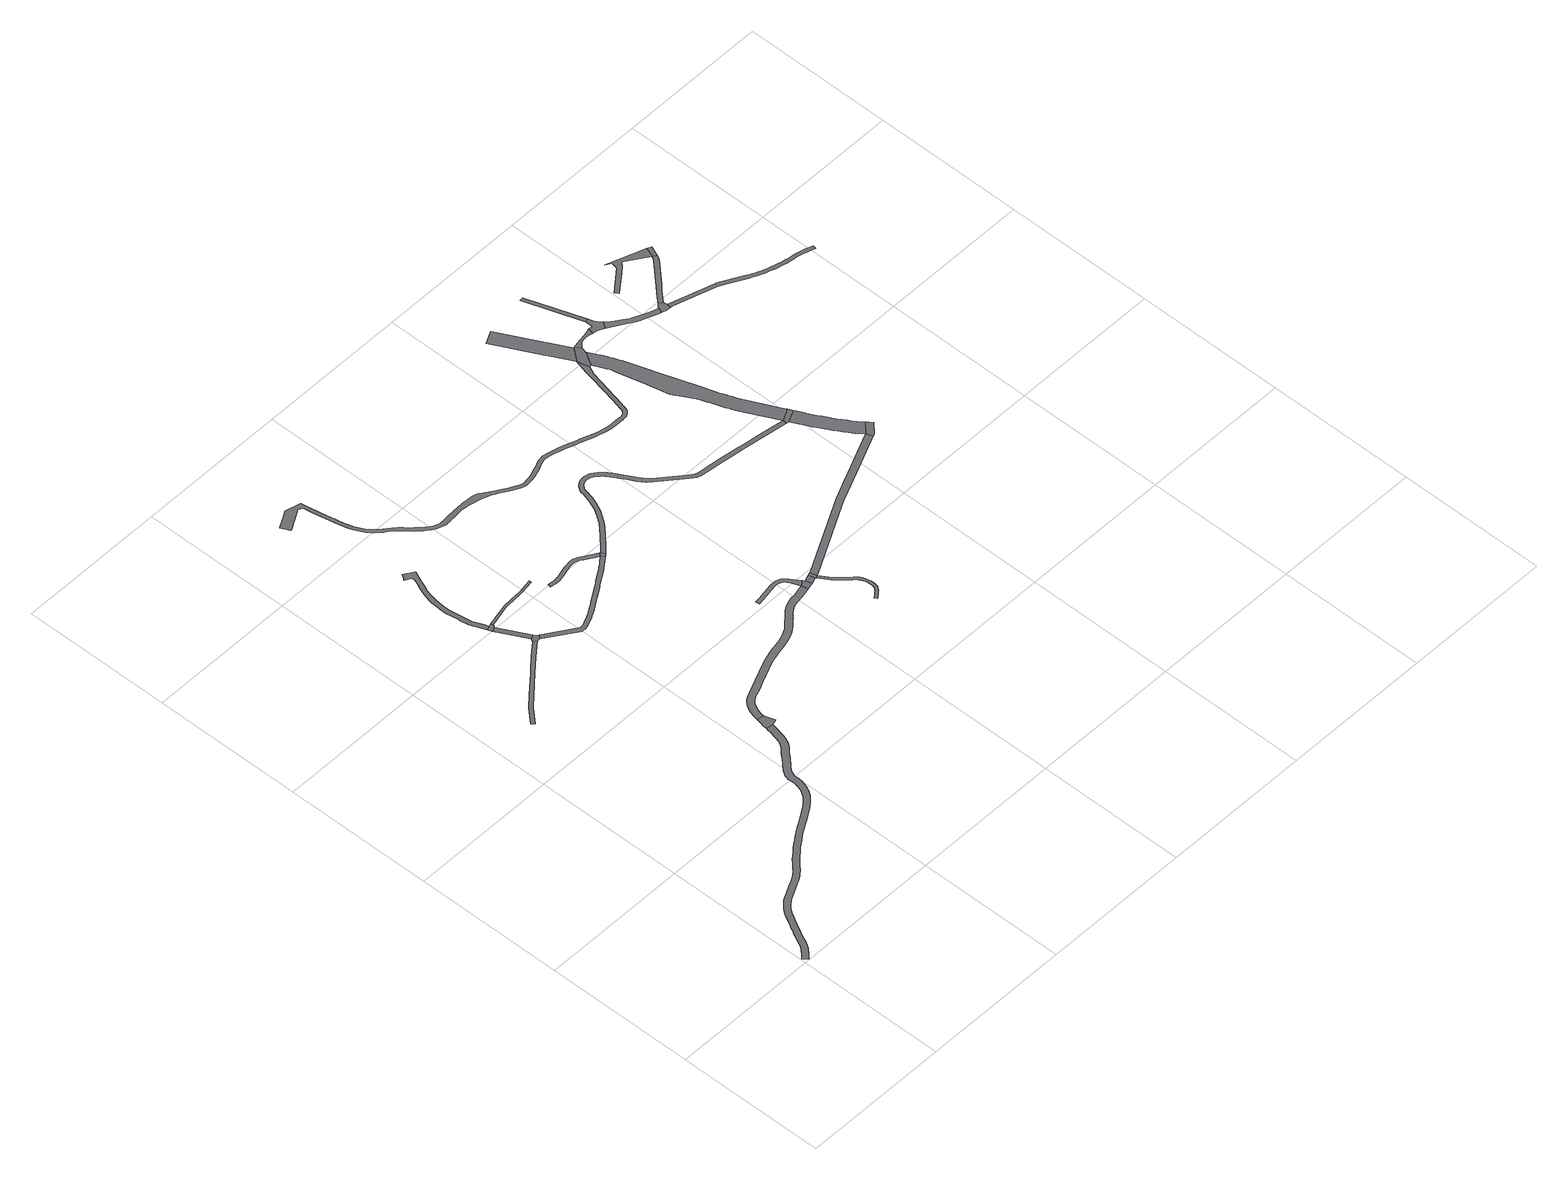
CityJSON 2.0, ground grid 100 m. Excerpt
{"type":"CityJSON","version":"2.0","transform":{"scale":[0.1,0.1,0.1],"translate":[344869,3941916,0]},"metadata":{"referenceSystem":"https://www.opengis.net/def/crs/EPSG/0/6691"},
"CityObjects":{
"road1":{"type":"Road","attributes":{"RoadStructureAttribute.sectionType":"1"},"geometry":[{"type":"MultiSurface","lod":"1","boundaries":[[[0,1,2,3,4,5,6,7,8,9,10,11,12,13,14,15,16,17,18,19,20,21,22,23,24,25,26,27,28,29,30,31,32,33,34,35,36,37,38,39,40,41,42,43,44,45,46,47,48,49,50,51,52,53,54,55,56,57,58,59,60,61,62,63,64,65,66,67,68,69,70,71,72,73,74,75,76,77,78,79,80,81,82,83,84,85,86,87,88,89,90,91,92,93,94,95,96,97,98,99,100,101,102,103,104,105,106,107,108,109,110,111,112,113,114,115,116,117,118,119,120,121,122,123,124,125,126,127,128,129,130,131,132,133,134,135,136,137,138,139,140,141,142,143,144,145,146,147,148,149,150,151,152,153,154,155,156,157,158,159,160,161,162,163,164,165,166,167,168,169,170,171,172,173,174,175,176,177,178,179,180,181,182,183,184,185,186,187,188,189,190,191,192,193,194,195,196,197,198,199,200,201,202,203,204,205,206,207,208,209]]]}]},
"road2":{"type":"Road","attributes":{"RoadStructureAttribute.sectionType":"1"},"geometry":[{"type":"MultiSurface","lod":"1","boundaries":[[[210,211,212,213,214,215,216,217,218,219,220,221,222,223]]]}]},
"road3":{"type":"Road","geometry":[{"type":"MultiSurface","lod":"1","boundaries":[[[224,225,226,227,228,229,230,231]]]}]},
"road4":{"type":"Road","attributes":{"RoadStructureAttribute.sectionType":"1"},"geometry":[{"type":"MultiSurface","lod":"1","boundaries":[[[225,224,232,233,234]]]}]},
"road5":{"type":"Road","geometry":[{"type":"MultiSurface","lod":"1","boundaries":[[[235,236,237,238,0,209,239]]]}]},
"road6":{"type":"Road","geometry":[{"type":"MultiSurface","lod":"1","boundaries":[[[222,240,241,242,234,233,223]]]}]},
"road7":{"type":"Road","attributes":{"RoadStructureAttribute.sectionType":"1"},"geometry":[{"type":"MultiSurface","lod":"1","boundaries":[[[230,243,244,245,246,247,248,249,250,251,252,253,254,255,256,257,258,259,260,261,262,263,264,265,266,267,268,269,270,271,272,231]]]}]},
"road8":{"type":"Road","attributes":{"RoadStructureAttribute.sectionType":"1"},"geometry":[{"type":"MultiSurface","lod":"1","boundaries":[[[227,273,274,275,276,277,278,279,280,281,282,283,284,228]]]}]},
"road9":{"type":"Road","attributes":{"RoadStructureAttribute.sectionType":"1"},"geometry":[{"type":"MultiSurface","lod":"1","boundaries":[[[285,286,287,288,289,290,291,292,293,294,295,296,297,298,299,300,301,302,303,304,305,306,307,308,309,310,311,312,313,314,315,316,317,318,319,320,321,322,323,324,325,326,327,328,329,330,331,332,333,241,240,334,335,336,337,338,339,340,341,342,343,344,345,346,347,348,349,350,351,352,353,354,355,356,357,358,359,360,361,362,363,364,365,366,367,368,369,370,371,372,373,374,375,376,377,378,379,380,381,382,383,384,385,386]]]}]},
"road10":{"type":"Road","attributes":{"RoadStructureAttribute.sectionType":"1"},"geometry":[{"type":"MultiSurface","lod":"1","boundaries":[[[387,388,389,390,391,392,393,394,395,396,397,398,399,400,401,402,403,404,405,406,407,408,409,410,411,412,413,414,415,416,417,418,419,420,421,422,423,424,425,426,427,428,429,430,431,432,433,434,435,436,236,235,437,438,439,440,441,442,443,444,445,446,447,448,449,450,451,452,453,454,455,456,457,458,459,460,461,462,463,464,465,466,467,468,469,470,471,472,473,474,475,476,477,478,479,480,481,482,483,484,485]]]}]},
"road11":{"type":"Road","attributes":{"RoadStructureAttribute.sectionType":"1"},"geometry":[{"type":"MultiSurface","lod":"1","boundaries":[[[486,487,488,489,490,491,492,493,494,495,496,497,498,499,500,501,502,503,504,505,506,507,508,509,510,511,512,513,514,515,516,517,386,518]]]}]},
"road12":{"type":"Road","geometry":[{"type":"MultiSurface","lod":"1","boundaries":[[[518,386,385,519,520,521]]]}]},
"road13":{"type":"Road","attributes":{"RoadStructureAttribute.sectionType":"1"},"geometry":[{"type":"MultiSurface","lod":"1","boundaries":[[[522,523,524,525,526,527,528,529,530,531,532,533,534,535,536,537,538,539,540,541,542,543,544,545,546,547,548,549,550,551,552,553,554,555,556,557,558,559,560,561,562,563,564,485]]]}]},
"road14":{"type":"Road","attributes":{"RoadStructureAttribute.sectionType":"1"},"geometry":[{"type":"MultiSurface","lod":"1","boundaries":[[[565,566,567,568,569,570,571,572,573,574,575,576,577,578,579,580,581,582,583,584,585,586,587,588,589,590,591,592,593,594,595,596,597,598,599,600,601,602,603,604,605,606,607,608,609,610,611,612,613,614,615,616,617,618,619,620,621,622,623,624,625,626,627,628,629,630,631,632,633,634,635,636,637,638,639,640,641,642,643,644,645,646,647,648,649,650,651,652,653,654,655,656,657,658,659,660,661,662,663,664,665,666,667,668,669,670,671,672,673,674,675,676,677,678,679,680,681,682,683,684,685,686,687,688,689,690,691,692,693,694,695,696,697,698,699,700,701,702,703,704,705,706,707,708,709,710,711,712,713,714,715,716,717,718,719,720,721,722,723,724,725,726,727,728,729,730,731,732,733,734,735,736,737,738,739,740,741,742,743,744,745,746,747,748,749,750,751,752,753,754,755,756,757,758,759,760,761,762,763,764,765,766,767,768,769,770,771,772,773,774,775,776,777,778,779,780,781,782,783,784,785,786,787,788,789,790,791,792,793,794,795,796,797,798,799,800,801,802,803,804,805,806,807,808,809,810,811,812,813,814,815,816,817,818,819,820]]]}]},
"road15":{"type":"Road","geometry":[{"type":"MultiSurface","lod":"1","boundaries":[[[821,522,485,484,822,823,824]]]}]},
"road16":{"type":"Road","attributes":{"RoadStructureAttribute.sectionType":"1"},"geometry":[{"type":"MultiSurface","lod":"1","boundaries":[[[825,826,821,824]]]}]},
"road17":{"type":"Road","geometry":[{"type":"MultiSurface","lod":"1","boundaries":[[[827,828,826,825,829]]]}]},
"road18":{"type":"Road","attributes":{"RoadStructureAttribute.sectionType":"1"},"geometry":[{"type":"MultiSurface","lod":"1","boundaries":[[[829,830,831,832,833,834,835,836,837,838,839,840,841,842,843,844,845,846,847,848,849,850,851,852,853,854,855,856,857,858,859,860,861,862,863,864,865,866,867,868,869,870,871,872,873,874,875,876,877,878,879,880,881,882,883,884,885,886,887,888,889,890,891,892,893,894,895,896,897,898,899,827]]]}]},
"road19":{"type":"Road","attributes":{"RoadStructureAttribute.sectionType":"1"},"geometry":[{"type":"MultiSurface","lod":"1","boundaries":[[[520,900,901,902,903,904,905,906,907,908,909,910,911,912,913,914,915,916,917,918,919,920,921,922,923,924,925,926,927,928,929,930,931,932,933,934,935,936,937,938,939,940,941,942,943,944,945,946,947,948,949,950,951,952,953,954,955,956,957,958,959,960,961,962,963,964,965,966,967,968,969,970,971,972,973,974,975,976,977,978,979,980,981,982,983,984,985,986,987,988,989,990,991,992,993,994,995,996,997,998,999,1000,1001,1002,1003,1004,1005,1006,1007,1008,1009,1010,1011,1012,1013,1014,1015,1016,1017,1018,1019,1020,1021,1022,1023,1024,1025,1026,1027,1028,1029,1030,1031,1032,1033,1034,1035,1036,1037,1038,1039,1040,1041,1042,1043,1044,1045,1046,1047,1048,1049,1050,1051,1052,1053,1054,1055,521]]]}]},
"road20":{"type":"Road","attributes":{"RoadStructureAttribute.sectionType":"1"},"geometry":[{"type":"MultiSurface","lod":"1","boundaries":[[[1056,1057,1058,1059,1060,1061,1062,1063,1064,1065,1066,1067,1068,1069,828,827]]]}]},
"road21":{"type":"Road","attributes":{"function":"3","RoadStructureAttribute.sectionType":"1"},"geometry":[{"type":"MultiSurface","lod":"1","boundaries":[[[1070,1071,1072,1073,1074,1075,1076,1077,820]]]}]},
"road22":{"type":"Road","geometry":[{"type":"MultiSurface","lod":"1","boundaries":[[[819,1078,1079,1080,1081,1082,1083,1070,820]]]}]},
"road23":{"type":"Road","attributes":{"function":"3","RoadStructureAttribute.sectionType":"1"},"geometry":[{"type":"MultiSurface","lod":"1","boundaries":[[[1084,1085,1086,1087,1088,1089,1090,1091,1092,1093,1094,1095,1096,1097,1098,1099,1100,1101,1102,1103,1104,1105,1106,1107,1108,1109,1110,1111,1112,1113,1114,1115,1116,1117,1118,1079,1078,1119,1120,1121,1122,1123,1124,1125,1126,1127,1128,1129,1130,1131,1132,1133,1134,1135,1136,1137,1138,1139,1140,1141,1142,973]]]}]},
"road24":{"type":"Road","geometry":[{"type":"MultiSurface","lod":"1","boundaries":[[[972,1143,1144,1084,973]]]}]},
"road25":{"type":"Road","attributes":{"RoadStructureAttribute.sectionType":"1"},"geometry":[{"type":"MultiSurface","lod":"1","boundaries":[[[1083,1145,1146,1147,1148,1149,1150,1151,1152,1153,1154,1155,1156,1157,1158,1159,1160,1161,1162,1163,1164,1070]]]}]},
"road26":{"type":"Road","attributes":{"function":"3","RoadStructureAttribute.sectionType":"1"},"geometry":[{"type":"MultiSurface","lod":"1","boundaries":[[[1165,1166,1167,1168,1169,1170,1171,1172,1173,1174,1175,1176,1177,1062,1178,1179,1180,1181,1182,1183,1184,1185,1186,1187,1188,1189,1190,1191,1192,1193,1194,1144,1143]]]}]},
"road27":{"type":"Road","geometry":[{"type":"MultiSurface","lod":"1","boundaries":[[[1195,1196,1178,1062,1061,1197]]]}]},
"road28":{"type":"Road","geometry":[{"type":"MultiSurface","lod":"1","boundaries":[[[1198,1199,1200,1201,1202,1203,1204,1161,1160,1205,1206]]]}]},
"road29":{"type":"Road","attributes":{"RoadStructureAttribute.sectionType":"1"},"geometry":[{"type":"MultiSurface","lod":"1","boundaries":[[[1207,1208,1203,1202]]]}]},
"road30":{"type":"Road","attributes":{"RoadStructureAttribute.sectionType":"1"},"geometry":[{"type":"MultiSurface","lod":"1","boundaries":[[[1209,1210,1211,1212,1213,1214,1215,1216,1217,1218,1219,1220,1221,1222,1223,1224,1225,1226,1227,1228,1229,1230,1231,1232,1233,1234,1235,1236,1237,1238,1198,1206]]]}]},
"road31":{"type":"Road","geometry":[{"type":"MultiSurface","lod":"1","boundaries":[[[1239,1222,1221,1240,1241,1242,1243,1244,1245]]]}]},
"road32":{"type":"Road","attributes":{"RoadStructureAttribute.sectionType":"1"},"geometry":[{"type":"MultiSurface","lod":"1","boundaries":[[[1246,1247,1248,1249,1245,1244,1250,1251,1252,1253,1254,1255]]]}]},
"road33":{"type":"Road","attributes":{"RoadStructureAttribute.sectionType":"1"},"geometry":[{"type":"MultiSurface","lod":"1","boundaries":[[[1256,1257,1258,1259,1260,1261,1262,1263,1264,1265,1266,1267,1255]]]}]},
"road34":{"type":"Road","geometry":[{"type":"MultiSurface","lod":"1","boundaries":[[[1268,1269,1256,1255,1254]]]}]},
"road35":{"type":"Road","attributes":{"RoadStructureAttribute.sectionType":"1"},"geometry":[{"type":"MultiSurface","lod":"1","boundaries":[[[1270,1271,1272,1273,1274,1275,1276,1277,1278,1279,1280,1281,1282,1283,1284,1285,1286,1287,1288,1289,1290,1291,1292,1293,1294,1295,1296,1297,1243,1242,1298,1299,1300,1301,1302,1303,1304,1305,1306,1307,1308,1309,1310,1311,1312,1313,1314,1315,1316,1317,1318,1319,1320,1321,1322,1323,1324]]]}]}
},
"vertices":[
[1160,1362,0],[1158,1351,0],[1154,1319,0],[1147,1289,0],[1142,1270,0],[1136,1251,0],[1130,1235,0],[1124,1222,0],[1117,1212,0],[1106,1201,0],[1093,1188,0],[1091,1186,0],[1079,1173,0],[1066,1158,0],[1052,1143,0],[1042,1132,0],[1039,1128,0],[1026,1114,0],[1016,1104,0],[1005,1093,0],[992,1079,0],[980,1061,0],[973,1049,0],[968,1037,0],[964,1025,0],[961,1011,0],[960,1004,0],[962,958,0],[961,955,0],[959,941,0],[955,928,0],[951,916,0],[947,906,0],[943,896,0],[938,887,0],[932,878,0],[927,870,0],[920,862,0],[912,854,0],[904,846,0],[884,827,0],[861,811,0],[836,795,0],[810,778,0],[783,761,0],[755,745,0],[726,728,0],[696,710,0],[670,692,0],[645,674,0],[619,656,0],[595,637,0],[573,619,0],[550,602,0],[528,583,0],[507,563,0],[497,553,0],[488,543,0],[479,534,0],[472,527,0],[461,517,0],[450,508,0],[439,499,0],[427,492,0],[416,485,0],[404,478,0],[390,472,0],[375,465,0],[363,459,0],[350,452,0],[337,446,0],[324,439,0],[306,430,0],[287,419,0],[267,408,0],[248,393,0],[234,380,0],[221,367,0],[210,353,0],[199,339,0],[187,321,0],[177,303,0],[168,286,0],[159,270,0],[151,255,0],[142,240,0],[134,224,0],[125,208,0],[118,195,0],[112,183,0],[105,170,0],[99,156,0],[94,145,0],[89,135,0],[85,126,0],[81,118,0],[75,107,0],[67,97,0],[59,86,0],[50,75,0],[41,65,0],[31,55,0],[20,44,0],[9,33,0],[37,5,0],[48,16,0],[59,27,0],[70,37,0],[80,49,0],[90,61,0],[99,73,0],[108,85,0],[116,98,0],[121,108,0],[126,119,0],[130,129,0],[135,139,0],[141,152,0],[147,164,0],[154,177,0],[160,190,0],[169,205,0],[177,220,0],[186,235,0],[194,251,0],[203,267,0],[212,284,0],[221,300,0],[231,316,0],[241,328,0],[251,340,0],[262,352,0],[274,362,0],[290,374,0],[307,385,0],[325,394,0],[343,404,0],[355,410,0],[368,416,0],[381,423,0],[393,429,0],[407,436,0],[421,443,0],[435,450,0],[449,458,0],[462,467,0],[475,477,0],[487,487,0],[499,497,0],[508,506,0],[517,516,0],[526,525,0],[535,534,0],[555,553,0],[576,571,0],[597,588,0],[619,605,0],[643,624,0],[668,642,0],[693,660,0],[718,677,0],[746,694,0],[775,710,0],[803,727,0],[831,744,0],[857,761,0],[884,778,0],[909,796,0],[932,817,0],[941,826,0],[950,836,0],[958,846,0],[966,856,0],[972,867,0],[978,878,0],[984,890,0],[989,902,0],[994,917,0],[998,932,0],[1001,948,0],[1003,964,0],[1004,973,0],[1004,983,0],[1004,993,0],[1005,1003,0],[1007,1012,0],[1010,1021,0],[1014,1030,0],[1018,1038,0],[1027,1051,0],[1037,1062,0],[1048,1073,0],[1059,1083,0],[1072,1098,0],[1085,1112,0],[1086,1113,0],[1099,1128,0],[1102,1132,0],[1112,1143,0],[1125,1156,0],[1139,1170,0],[1151,1183,0],[1162,1198,0],[1172,1217,0],[1179,1237,0],[1185,1258,0],[1190,1278,0],[1198,1311,0],[1203,1344,0],[1204,1355,0],
[664,2705,0],[595,2646,0],[569,2624,0],[446,2519,0],[371,2455,0],[287,2364,0],[306,2347,0],[388,2437,0],[392,2440,0],[523,2552,0],[585,2605,0],[680,2685,0],[775,2760,0],[757,2778,0],
[661,2997,0],[688,3009,0],[692,3016,0],[699,3027,0],[695,3042,0],[680,3038,0],[676,3037,0],[649,3026,0],
[717,2889,0],[765,2798,0],[792,2812,0],
[1220,1440,0],[1176,1449,0],[1170,1419,0],[1163,1385,0],[1245,1370,0],
[798,2762,0],[819,2785,0],[799,2798,0],
[664,3068,0],[636,3136,0],[612,3287,0],[612,3326,0],[614,3365,0],[620,3404,0],[628,3442,0],[638,3476,0],[652,3510,0],[666,3544,0],[679,3575,0],[697,3621,0],[695,3623,0],[634,3664,0],[629,3656,0],[609,3625,0],[647,3606,0],[653,3589,0],[639,3556,0],[624,3522,0],[610,3486,0],[598,3449,0],[590,3409,0],[588,3395,0],[584,3368,0],[582,3327,0],[582,3285,0],[596,3198,0],[597,3190,0],[607,3128,0],
[736,3037,0],[745,3039,0],[853,3066,0],[909,3068,0],[989,3073,0],[1082,3088,0],[1080,3103,0],[987,3088,0],[908,3083,0],[851,3081,0],[741,3054,0],[731,3051,0],
[1488,2934,0],[1478,2926,0],[1466,2917,0],[1455,2908,0],[1444,2900,0],[1432,2892,0],[1421,2883,0],[1410,2876,0],[1404,2872,0],[1398,2868,0],[1386,2860,0],[1373,2852,0],[1361,2844,0],[1348,2836,0],[1336,2828,0],[1323,2819,0],[1310,2811,0],[1297,2803,0],[1285,2795,0],[1272,2787,0],[1259,2779,0],[1246,2771,0],[1233,2762,0],[1221,2755,0],[1209,2747,0],[1197,2739,0],[1186,2732,0],[1176,2726,0],[1167,2719,0],[1158,2714,0],[1149,2708,0],[1141,2703,0],[1133,2699,0],[1126,2695,0],[1117,2691,0],[1109,2686,0],[1099,2681,0],[1090,2677,0],[1080,2672,0],[1070,2668,0],[1060,2664,0],[1051,2660,0],[1043,2657,0],[1037,2655,0],[1032,2654,0],[1024,2653,0],[1020,2653,0],[1015,2653,0],[1014,2653,0],[850,2727,0],[1001,2625,0],[1014,2625,0],[1021,2625,0],[1028,2625,0],[1037,2627,0],[1044,2628,0],[1052,2631,0],[1061,2634,0],[1071,2638,0],[1081,2642,0],[1091,2647,0],[1102,2652,0],[1112,2656,0],[1121,2661,0],[1130,2666,0],[1138,2670,0],[1147,2674,0],[1155,2679,0],[1164,2685,0],[1173,2690,0],[1182,2696,0],[1191,2702,0],[1202,2709,0],[1213,2716,0],[1224,2723,0],[1229,2727,0],[1230,2727,0],[1236,2731,0],[1248,2739,0],[1261,2747,0],[1274,2755,0],[1287,2763,0],[1300,2771,0],[1313,2779,0],[1325,2788,0],[1338,2796,0],[1351,2804,0],[1363,2812,0],[1376,2820,0],[1388,2828,0],[1401,2836,0],[1413,2844,0],[1425,2852,0],[1437,2860,0],[1449,2869,0],[1461,2878,0],[1472,2886,0],[1483,2895,0],[1495,2904,0],[1506,2912,0],[1508,2913,0],[1490,2935,0],
[2043,1939,0],[2015,1933,0],[1984,1928,0],[1949,1921,0],[1915,1906,0],[1893,1892,0],[1874,1876,0],[1859,1862,0],[1844,1849,0],[1828,1835,0],[1813,1821,0],[1799,1809,0],[1786,1799,0],[1771,1790,0],[1755,1781,0],[1737,1774,0],[1720,1767,0],[1703,1762,0],[1685,1759,0],[1663,1755,0],[1641,1750,0],[1634,1748,0],[1618,1744,0],[1594,1738,0],[1571,1731,0],[1561,1728,0],[1547,1724,0],[1528,1717,0],[1513,1711,0],[1481,1697,0],[1450,1683,0],[1427,1673,0],[1425,1672,0],[1419,1670,0],[1396,1660,0],[1387,1656,0],[1372,1650,0],[1349,1639,0],[1327,1630,0],[1310,1623,0],[1291,1616,0],[1268,1606,0],[1259,1600,0],[1246,1592,0],[1234,1580,0],[1225,1570,0],[1216,1559,0],[1208,1546,0],[1191,1514,0],[1182,1480,0],[1225,1469,0],[1234,1498,0],[1246,1523,0],[1253,1532,0],[1259,1541,0],[1267,1549,0],[1274,1556,0],[1290,1567,0],[1299,1571,0],[1307,1574,0],[1326,1581,0],[1344,1588,0],[1367,1598,0],[1390,1608,0],[1414,1619,0],[1437,1629,0],[1449,1634,0],[1452,1635,0],[1468,1642,0],[1499,1656,0],[1530,1669,0],[1561,1681,0],[1583,1688,0],[1606,1694,0],[1629,1700,0],[1651,1706,0],[1672,1710,0],[1693,1714,0],[1714,1719,0],[1735,1724,0],[1754,1732,0],[1774,1741,0],[1793,1751,0],[1811,1762,0],[1828,1774,0],[1843,1788,0],[1858,1802,0],[1874,1815,0],[1885,1826,0],[1889,1829,0],[1904,1843,0],[1919,1855,0],[1936,1866,0],[1963,1878,0],[1993,1884,0],[2023,1889,0],[2053,1895,0],[2099,1906,0],[2089,1950,0],
[1421,3008,0],[1397,3022,0],[1384,3029,0],[1371,3034,0],[1359,3035,0],[1338,3035,0],[1314,3032,0],[1293,3028,0],[1264,3021,0],[1229,3011,0],[1212,3007,0],[1190,3004,0],[1180,3003,0],[1168,3003,0],[1145,3007,0],[1134,3009,0],[1130,2985,0],[1141,2983,0],[1166,2979,0],[1180,2978,0],[1193,2979,0],[1216,2982,0],[1236,2987,0],[1271,2997,0],[1299,3004,0],[1318,3007,0],[1340,3010,0],[1357,3010,0],[1365,3009,0],[1374,3006,0],[1385,3000,0],[1408,2986,0],[1503,2957,0],
[1517,2921,0],[1527,2929,0],[1511,2952,0],
[2123,1974,0],[2089,2021,0],[2086,2027,0],[2082,2033,0],[2079,2040,0],[2075,2046,0],[2071,2051,0],[2070,2052,0],[2064,2058,0],[2058,2063,0],[2052,2068,0],[2045,2072,0],[2038,2075,0],[2029,2079,0],[2020,2082,0],[2010,2083,0],[2000,2083,0],[1990,2083,0],[1982,2082,0],[1972,2081,0],[1860,2062,0],[1827,2057,0],[1831,2032,0],[1929,2048,0],[1976,2056,0],[1985,2058,0],[1992,2058,0],[1999,2058,0],[2008,2058,0],[2015,2057,0],[2021,2055,0],[2027,2053,0],[2033,2050,0],[2038,2047,0],[2043,2043,0],[2046,2041,0],[2047,2040,0],[2051,2036,0],[2054,2032,0],[2057,2027,0],[2061,2021,0],[2064,2015,0],[2067,2010,0],
[2462,3936,0],[2456,3896,0],[2426,3763,0],[2397,3634,0],[2394,3622,0],[2392,3611,0],[2390,3603,0],[2387,3595,0],[2384,3589,0],[2381,3583,0],[2377,3579,0],[2375,3576,0],[2369,3572,0],[2361,3570,0],[2351,3568,0],[2340,3567,0],[2339,3567,0],[2308,3568,0],[2276,3568,0],[2245,3570,0],[2214,3574,0],[2199,3578,0],[2183,3582,0],[2168,3587,0],[2153,3592,0],[2145,3594,0],[2137,3596,0],[2130,3599,0],[2122,3601,0],[2098,3609,0],[2074,3618,0],[2066,3621,0],[2050,3626,0],[2026,3635,0],[1993,3646,0],[1961,3657,0],[1928,3667,0],[1895,3676,0],[1882,3679,0],[1869,3683,0],[1856,3686,0],[1843,3687,0],[1830,3688,0],[1817,3687,0],[1804,3686,0],[1791,3684,0],[1786,3682,0],[1781,3680,0],[1770,3676,0],[1760,3671,0],[1749,3666,0],[1732,3660,0],[1725,3657,0],[1700,3648,0],[1675,3640,0],[1650,3635,0],[1638,3633,0],[1626,3631,0],[1621,3630,0],[1614,3630,0],[1602,3630,0],[1591,3633,0],[1580,3637,0],[1570,3642,0],[1559,3647,0],[1534,3660,0],[1510,3675,0],[1486,3690,0],[1463,3703,0],[1397,3747,0],[1378,3759,0],[1368,3764,0],[1354,3769,0],[1340,3773,0],[1324,3775,0],[1258,3778,0],[1221,3778,0],[1185,3777,0],[1138,3774,0],[1097,3770,0],[1078,3770,0],[1063,3770,0],[1041,3774,0],[1031,3778,0],[1030,3779,0],[1018,3785,0],[1007,3793,0],[996,3801,0],[986,3810,0],[974,3820,0],[963,3831,0],[953,3842,0],[942,3853,0],[920,3875,0],[899,3899,0],[878,3922,0],[856,3944,0],[836,3961,0],[815,3977,0],[795,3993,0],[776,4011,0],[774,4015,0],[759,4033,0],[744,4055,0],[731,4079,0],[719,4103,0],[717,4108,0],[706,4138,0],[697,4174,0],[689,4210,0],[684,4234,0],[681,4247,0],[671,4294,0],[670,4299,0],[660,4350,0],[650,4403,0],[642,4448,0],[644,4450,0],[541,4475,0],[497,4450,0],[468,4434,0],[439,4418,0],[425,4411,0],[456,4351,0],[471,4358,0],[500,4374,0],[530,4390,0],[575,4416,0],[598,4430,0],[626,4410,0],[628,4398,0],[637,4346,0],[647,4294,0],[658,4242,0],[660,4236,0],[666,4206,0],[674,4168,0],[684,4131,0],[690,4115,0],[697,4091,0],[709,4067,0],[723,4042,0],[731,4031,0],[739,4018,0],[758,3995,0],[778,3975,0],[799,3957,0],[820,3942,0],[839,3926,0],[860,3905,0],[881,3882,0],[902,3858,0],[924,3835,0],[935,3824,0],[946,3813,0],[957,3802,0],[970,3791,0],[981,3782,0],[992,3773,0],[1005,3764,0],[1018,3756,0],[1032,3750,0],[1047,3745,0],[1062,3740,0],[1078,3737,0],[1096,3736,0],[1113,3737,0],[1129,3739,0],[1144,3741,0],[1158,3742,0],[1173,3743,0],[1187,3745,0],[1200,3746,0],[1215,3746,0],[1231,3746,0],[1246,3745,0],[1261,3744,0],[1273,3742,0],[1286,3740,0],[1298,3737,0],[1311,3734,0],[1331,3730,0],[1351,3725,0],[1370,3719,0],[1388,3713,0],[1403,3706,0],[1418,3699,0],[1433,3691,0],[1449,3683,0],[1473,3669,0],[1496,3654,0],[1522,3638,0],[1548,3625,0],[1559,3620,0],[1570,3614,0],[1583,3609,0],[1598,3605,0],[1614,3605,0],[1629,3606,0],[1642,3608,0],[1655,3610,0],[1682,3616,0],[1708,3624,0],[1734,3633,0],[1759,3643,0],[1767,3647,0],[1770,3648,0],[1781,3653,0],[1790,3657,0],[1798,3659,0],[1808,3661,0],[1819,3662,0],[1830,3663,0],[1841,3662,0],[1852,3661,0],[1863,3658,0],[1876,3655,0],[1889,3652,0],[1921,3643,0],[1953,3633,0],[1985,3622,0],[2018,3611,0],[2042,3603,0],[2066,3594,0],[2090,3586,0],[2115,3577,0],[2122,3575,0],[2130,3573,0],[2138,3570,0],[2145,3568,0],[2161,3563,0],[2176,3558,0],[2192,3554,0],[2210,3550,0],[2243,3545,0],[2276,3543,0],[2307,3543,0],[2338,3542,0],[2339,3542,0],[2340,3542,0],[2341,3542,0],[2354,3543,0],[2367,3545,0],[2380,3550,0],[2390,3556,0],[2396,3562,0],[2401,3569,0],[2406,3577,0],[2410,3585,0],[2414,3595,0],[2417,3606,0],[2419,3617,0],[2421,3628,0],[2482,3898,0],[2507,3950,0],[2487,4033,0],
[2133,1961,0],[2129,1913,0],[2132,1914,0],[2146,1918,0],
[2188,1932,0],[2174,1975,0],
[2208,1938,0],[2194,1981,0],[2191,1928,0],
[2203,1909,0],[2215,1891,0],[2227,1872,0],[2240,1854,0],[2255,1836,0],[2270,1819,0],[2286,1803,0],[2302,1786,0],[2313,1775,0],[2319,1769,0],[2325,1764,0],[2335,1754,0],[2343,1743,0],[2350,1731,0],[2355,1718,0],[2360,1705,0],[2363,1691,0],[2364,1682,0],[2364,1673,0],[2364,1665,0],[2363,1656,0],[2362,1650,0],[2360,1644,0],[2358,1639,0],[2356,1634,0],[2350,1626,0],[2343,1619,0],[2334,1612,0],[2324,1604,0],[2318,1599,0],[2312,1594,0],[2306,1589,0],[2300,1584,0],[2312,1569,0],[2318,1574,0],[2324,1579,0],[2331,1584,0],[2337,1589,0],[2346,1596,0],[2348,1598,0],[2353,1602,0],[2356,1604,0],[2357,1605,0],[2365,1613,0],[2373,1624,0],[2377,1631,0],[2379,1638,0],[2381,1646,0],[2383,1653,0],[2384,1663,0],[2384,1674,0],[2384,1684,0],[2382,1694,0],[2379,1710,0],[2374,1725,0],[2368,1740,0],[2361,1752,0],[2360,1754,0],[2350,1767,0],[2339,1779,0],[2327,1789,0],[2316,1800,0],[2303,1814,0],[2301,1816,0],[2285,1833,0],[2270,1849,0],[2255,1867,0],[2243,1884,0],[2231,1901,0],[2220,1920,0],
[1537,2938,0],[1546,2947,0],[1554,2954,0],[1560,2960,0],[1567,2966,0],[1676,3075,0],[1680,3080,0],[1685,3085,0],[1690,3090,0],[1695,3097,0],[1700,3103,0],[1704,3110,0],[1709,3117,0],[1714,3125,0],[1719,3132,0],[1724,3139,0],[1729,3147,0],[1735,3156,0],[1741,3165,0],[1747,3176,0],[1753,3187,0],[1758,3198,0],[1764,3210,0],[1769,3222,0],[1774,3235,0],[1779,3248,0],[1783,3260,0],[1787,3272,0],[1790,3284,0],[1793,3295,0],[1795,3305,0],[1797,3316,0],[1799,3325,0],[1802,3334,0],[1804,3343,0],[1808,3350,0],[1812,3356,0],[1817,3362,0],[1822,3367,0],[1828,3372,0],[1835,3376,0],[1841,3379,0],[1847,3382,0],[1853,3383,0],[1858,3384,0],[1863,3384,0],[1869,3384,0],[1875,3383,0],[1882,3381,0],[1889,3379,0],[1896,3377,0],[1902,3374,0],[1908,3370,0],[1915,3365,0],[1922,3360,0],[1929,3354,0],[1936,3347,0],[1943,3340,0],[1950,3333,0],[1956,3325,0],[1962,3319,0],[2019,3218,0],[2047,3168,0],[2078,3123,0],[2103,3100,0],[2263,2965,0],[2299,2940,0],[2327,2931,0],[2490,2910,0],[2507,2908,0],[2602,2896,0],[2619,2894,0],[2939,2847,0],[2944,2875,0],[2832,2891,0],[2759,2902,0],[2661,2916,0],[2622,2922,0],[2605,2924,0],[2547,2932,0],[2540,2933,0],[2493,2939,0],[2430,2947,0],[2334,2959,0],[2312,2966,0],[2280,2988,0],[2235,3026,0],[2212,3045,0],[2122,3121,0],[2100,3142,0],[2072,3183,0],[1997,3315,0],[1994,3321,0],[1989,3328,0],[1984,3336,0],[1977,3344,0],[1971,3351,0],[1963,3359,0],[1956,3367,0],[1948,3374,0],[1940,3381,0],[1932,3388,0],[1924,3394,0],[1915,3399,0],[1906,3403,0],[1898,3406,0],[1889,3408,0],[1881,3410,0],[1873,3412,0],[1864,3412,0],[1855,3412,0],[1846,3411,0],[1838,3408,0],[1829,3405,0],[1820,3400,0],[1812,3394,0],[1804,3388,0],[1796,3381,0],[1789,3373,0],[1783,3363,0],[1778,3353,0],[1775,3343,0],[1772,3332,0],[1770,3321,0],[1768,3311,0],[1765,3302,0],[1763,3291,0],[1760,3280,0],[1756,3269,0],[1752,3257,0],[1748,3245,0],[1743,3233,0],[1738,3221,0],[1733,3210,0],[1728,3199,0],[1722,3189,0],[1717,3179,0],[1711,3171,0],[1706,3163,0],[1701,3155,0],[1695,3147,0],[1690,3140,0],[1686,3132,0],[1681,3126,0],[1677,3120,0],[1673,3114,0],[1668,3109,0],[1664,3103,0],[1659,3098,0],[1656,3094,0],[1589,3028,0],[1547,2986,0],[1541,2980,0],[1535,2974,0],[1527,2967,0],[1518,2959,0],
[2215,1941,0],[2632,2161,0],[2738,2217,0],[2751,2223,0],[2967,2318,0],[3202,2422,0],[3184,2463,0],[3049,2404,0],[2902,2338,0],[2865,2322,0],[2742,2268,0],[2720,2258,0],[2719,2258,0],[2197,1982,0],
[2551,4116,0],[2525,4166,0],[2435,4338,0],[2328,4545,0],[2244,4501,0],[2404,4192,0],[2406,4188,0],[2480,4046,0],
[2521,3958,0],[2574,4044,0],[2575,4053,0],[2577,4063,0],[2580,4071,0],[2584,4080,0],
[3024,2915,0],[3006,2950,0],[2961,3042,0],[2948,3066,0],[2937,3089,0],[2925,3113,0],[2914,3137,0],[2907,3152,0],[2903,3161,0],[2893,3185,0],[2883,3209,0],[2873,3233,0],[2872,3237,0],[2864,3258,0],[2855,3283,0],[2846,3307,0],[2815,3402,0],[2731,3653,0],[2720,3684,0],[2688,3780,0],[2682,3797,0],[2676,3815,0],[2670,3832,0],[2664,3850,0],[2657,3868,0],[2650,3885,0],[2644,3902,0],[2636,3919,0],[2631,3933,0],[2629,3937,0],[2621,3954,0],[2614,3970,0],[2611,3973,0],[2598,3998,0],[2578,4036,0],[2525,3948,0],[2536,3922,0],[2558,3880,0],[2562,3871,0],[2572,3851,0],[2579,3812,0],[2625,3624,0],[2661,3476,0],[2705,3399,0],[2744,3331,0],[2761,3279,0],[2762,3278,0],[2770,3253,0],[2780,3227,0],[2789,3201,0],[2799,3175,0],[2808,3156,0],[2810,3150,0],[2821,3124,0],[2832,3099,0],[2844,3074,0],[2856,3049,0],[2868,3025,0],[2881,3001,0],
[2959,2844,0],[3039,2884,0],
[2589,4088,0],[2595,4095,0],[2602,4101,0],[2610,4106,0],[2618,4111,0],[2627,4114,0],[2636,4116,0],[2643,4117,0],[2649,4118,0],[2655,4118,0],[2661,4118,0],[2668,4118,0],[2674,4118,0],[2680,4117,0],[2687,4116,0],[2706,4112,0],[2715,4150,0],[2683,4140,0],[2661,4136,0],[2594,4123,0],
[2966,2829,0],[2979,2803,0],[2993,2776,0],[3006,2749,0],[3020,2722,0],[3035,2695,0],[3049,2669,0],[3080,2616,0],[3095,2591,0],[3111,2565,0],[3126,2541,0],[3148,2510,0],[3168,2483,0],[3249,2527,0],[3239,2538,0],[3221,2564,0],[3202,2590,0],[3188,2613,0],[3172,2637,0],[3157,2662,0],[3142,2688,0],[3129,2712,0],[3128,2713,0],[3114,2739,0],[3100,2764,0],[3086,2790,0],[3073,2816,0],[3071,2820,0],[3060,2842,0],[3047,2869,0],
[3279,2490,0],[3259,2514,0],[3214,2427,0],
[2806,4128,0],[2794,4142,0],[2784,4158,0],[2777,4171,0],[2766,4205,0],[2742,4197,0],[2745,4147,0],[2741,4105,0],[2780,4083,0],
[2638,4583,0],[2612,4581,0],
[2894,4016,0],[2920,4000,0],[2922,3999,0],[2942,3989,0],[2961,3980,0],[2981,3971,0],[3000,3963,0],[3015,3957,0],[3031,3951,0],[3047,3944,0],[3064,3938,0],[3083,3932,0],[3085,3932,0],[3095,3965,0],[3093,3966,0],[3075,3972,0],[3059,3977,0],[3044,3983,0],[3031,3988,0],[3028,3989,0],[3013,3996,0],[2994,4004,0],[2976,4012,0],[2957,4020,0],[2939,4029,0],[2934,4032,0],[2900,4053,0],[2862,4081,0],[2842,4096,0],[2831,4105,0],
[3109,3980,0],[3103,3927,0],[3109,3925,0],[3149,3921,0],[3152,3950,0],[3146,3976,0],[3124,3996,0],
[3344,4232,0],[3313,4199,0],[3292,4177,0],[3153,4028,0],[3188,4021,0],[3209,4044,0],[3242,4078,0],[3368,4213,0],[3388,4243,0],[3363,4260,0],
[3385,4321,0],[3135,4413,0],[3171,4388,0],[3163,4347,0],[3012,4230,0],[3030,4206,0],[3153,4302,0],[3190,4330,0],[3215,4357,0],[3252,4331,0],[3309,4294,0],[3319,4287,0],
[3388,4244,0],[3413,4311,0],
[4034,3647,0],[4012,3654,0],[3986,3662,0],[3961,3670,0],[3935,3676,0],[3913,3680,0],[3891,3683,0],[3869,3686,0],[3847,3690,0],[3825,3694,0],[3804,3700,0],[3783,3705,0],[3762,3711,0],[3736,3719,0],[3711,3728,0],[3706,3730,0],[3687,3738,0],[3663,3748,0],[3641,3758,0],[3627,3765,0],[3620,3769,0],[3599,3780,0],[3578,3791,0],[3547,3808,0],[3516,3825,0],[3485,3842,0],[3457,3857,0],[3453,3858,0],[3164,3920,0],[3444,3835,0],[3473,3819,0],[3504,3803,0],[3535,3786,0],[3566,3769,0],[3587,3758,0],[3608,3747,0],[3629,3736,0],[3630,3736,0],[3652,3725,0],[3677,3714,0],[3703,3705,0],[3728,3696,0],[3754,3687,0],[3776,3681,0],[3798,3675,0],[3820,3670,0],[3842,3665,0],[3865,3661,0],[3888,3658,0],[3909,3655,0],[3930,3652,0],[3954,3646,0],[3979,3638,0],[4004,3630,0],[4029,3622,0]
]}
